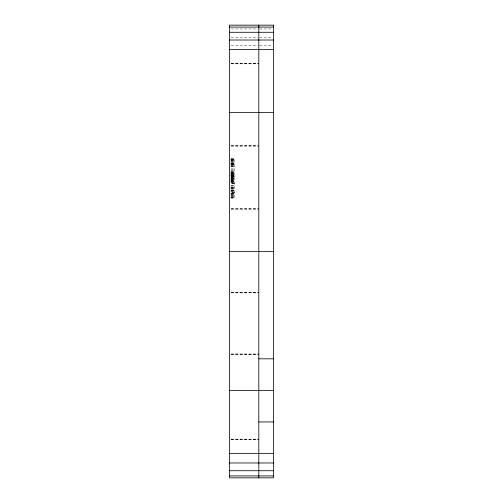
<?xml version="1.0" encoding="UTF-8"?>
<svg xmlns="http://www.w3.org/2000/svg" width="503" height="503" viewBox="0 0 503 503"><rect width="100%" height="100%" fill="white"/><g stroke="black" fill="none" stroke-linecap="round" stroke-linejoin="round"><path stroke-width="0.38" stroke-dasharray="2.52 1.89" d="M231.129 28.954L258.033 28.954M259.573 28.954L271.872 28.954M231.129 37.316L258.033 37.316M259.573 37.316L271.872 37.316M231.129 45.685L258.033 45.685M259.573 45.685L271.872 45.685M231.129 63.359L258.806 63.359M231.129 63.604L258.806 63.604M231.129 63.85L258.806 63.85M231.129 145.625L258.033 145.625M231.129 145.87L258.806 145.87M231.129 146.115L258.806 146.115M230.978 158.891L234.461 158.866L234.461 198.1L230.978 198.1M230.978 158.967L234.461 158.967M230.978 159.086L234.461 159.086M230.978 159.181L234.461 159.181M230.978 159.256L234.461 159.256M230.978 159.476L234.461 159.476M230.978 159.74L234.461 159.74M230.978 160.042L234.461 160.042M230.978 160.124L234.461 160.124M230.978 160.388L234.461 160.388M230.978 161.123L234.461 161.123M230.978 161.658L234.461 161.696M230.978 162.746L234.461 162.746M230.978 162.922L234.461 162.922M230.978 163.173L234.461 163.173M230.978 163.299L234.461 163.205M230.978 163.4L234.461 163.4M230.978 163.45L234.461 163.45M230.978 163.664L234.461 163.664M230.978 163.884L234.461 163.903M230.978 163.94L234.461 163.94M230.978 164.085L234.461 164.085M230.978 164.274L234.461 164.274M230.978 164.368L234.461 164.368M230.978 164.663L234.461 164.663M230.978 165.085L234.461 165.103M230.978 165.229L234.461 165.229M230.978 166.606L234.461 166.606M230.978 166.694L234.461 166.694M230.978 166.833L234.461 166.77M230.978 168.945L234.461 168.876M230.978 169.976L234.461 169.976M230.978 170.058L234.461 170.058M230.978 171.353L234.461 171.353M230.978 171.624L234.461 171.624M230.978 172.366L234.461 172.366M230.978 172.447L234.461 172.447M230.978 172.573L234.461 172.573M230.978 172.699L234.461 172.699M230.978 173.126L234.461 173.126M230.978 173.202L234.461 173.202M230.978 173.717L234.461 173.717M230.978 173.994L234.461 173.937M230.978 174.245L234.461 174.245M230.978 174.472L234.461 174.472M230.978 174.805L234.461 174.805M230.978 175.013L234.461 175.013M230.978 175.201L234.461 175.201M230.978 175.365L234.461 175.365M230.978 175.516L234.461 175.516M230.978 175.717L234.461 175.717M230.978 175.962L234.461 175.962M230.978 176.364L234.461 176.364M230.978 176.924L234.461 176.924M230.978 176.955L234.461 176.955M230.978 177.069L234.461 177.069M230.978 177.609L234.461 177.609M230.978 177.691L234.461 177.691M230.978 178.364L234.461 178.364M230.978 178.49L234.461 178.49M230.978 178.596L234.461 178.596M230.978 178.716L234.461 178.716M230.978 179.068L234.461 179.049M230.978 179.678L234.461 179.709M230.978 179.772L234.461 179.848M230.978 180.011L234.461 180.011M230.978 180.256L234.461 180.256M230.978 180.281L234.461 180.281M230.978 180.797L234.461 180.772M230.978 181.218L234.461 181.206M230.978 181.369L234.461 181.369M230.978 181.526L234.461 181.526M230.978 181.702L234.461 181.696M230.978 181.759L234.461 181.759M230.978 182.168L234.461 182.168M230.978 182.325L234.461 182.325M230.978 183.042L234.461 183.042M234.461 183.161L230.978 183.161L234.461 183.262M230.978 185.223L234.461 185.223M230.978 185.349L234.461 185.349M230.978 186.997L234.461 186.997M230.978 187.191L234.461 187.191M230.978 187.292L234.461 187.292M230.978 188.021L234.461 188.021M230.978 188.122L234.461 188.122M230.978 188.933L234.461 188.933M230.978 189.078L234.461 189.078M230.978 190.197L234.461 190.197M230.978 190.36L234.461 190.36M230.978 190.455L234.461 190.455M230.978 190.599L234.461 190.599M230.978 190.675L234.461 190.668M230.978 191.744L234.461 191.744M230.978 191.857L234.461 191.882M234.461 192.775L230.978 192.838L234.461 192.869M230.978 193.083L234.461 193.133M230.978 193.378L234.461 193.378M230.978 193.504L234.461 193.536M230.978 193.806L234.461 193.806M230.978 193.957L234.461 193.951M230.978 194.095L234.461 194.045M230.978 194.724L234.461 194.724M230.978 195.309L234.461 195.309M230.978 195.441L234.461 195.441M230.978 196.201L234.461 196.201M230.978 196.918L234.461 196.862M230.978 197.258L234.461 197.258M230.978 197.786L234.461 197.786M230.978 197.886L234.461 197.886M231.129 208.663L258.806 208.663M231.129 208.908L258.806 208.908M231.129 209.154L258.806 209.154M231.129 292.388L258.806 292.388M231.129 292.633L258.806 292.633M231.129 292.878L258.806 292.878M231.129 353.967L258.806 353.967M231.129 354.206L258.806 354.206M231.129 354.452L258.806 354.452M231.129 439.15L258.806 439.15M231.129 439.396L258.806 439.396M231.129 439.641L258.806 439.641M234.461 176.503L230.978 176.503L234.461 176.515"/><path stroke-width="0.75" d="M229.588 27.061L273.412 27.061M229.588 32.28L273.412 32.28M229.588 40.014L273.412 40.014M229.588 49.489L273.412 49.489M229.588 112.615L273.412 112.615M229.588 251.5L273.412 251.5M258.806 358.821L273.412 358.821M229.588 390.385L273.412 390.385M258.806 421.948L273.412 421.948M229.588 453.511L273.412 453.511M229.588 462.986L273.412 462.986M229.588 470.72L273.412 470.72M229.588 475.939L273.412 475.939M258.806 25.15L258.806 477.85M273.412 25.15L229.588 25.15L229.588 477.85L273.412 477.85L273.412 25.15"/></g></svg>
